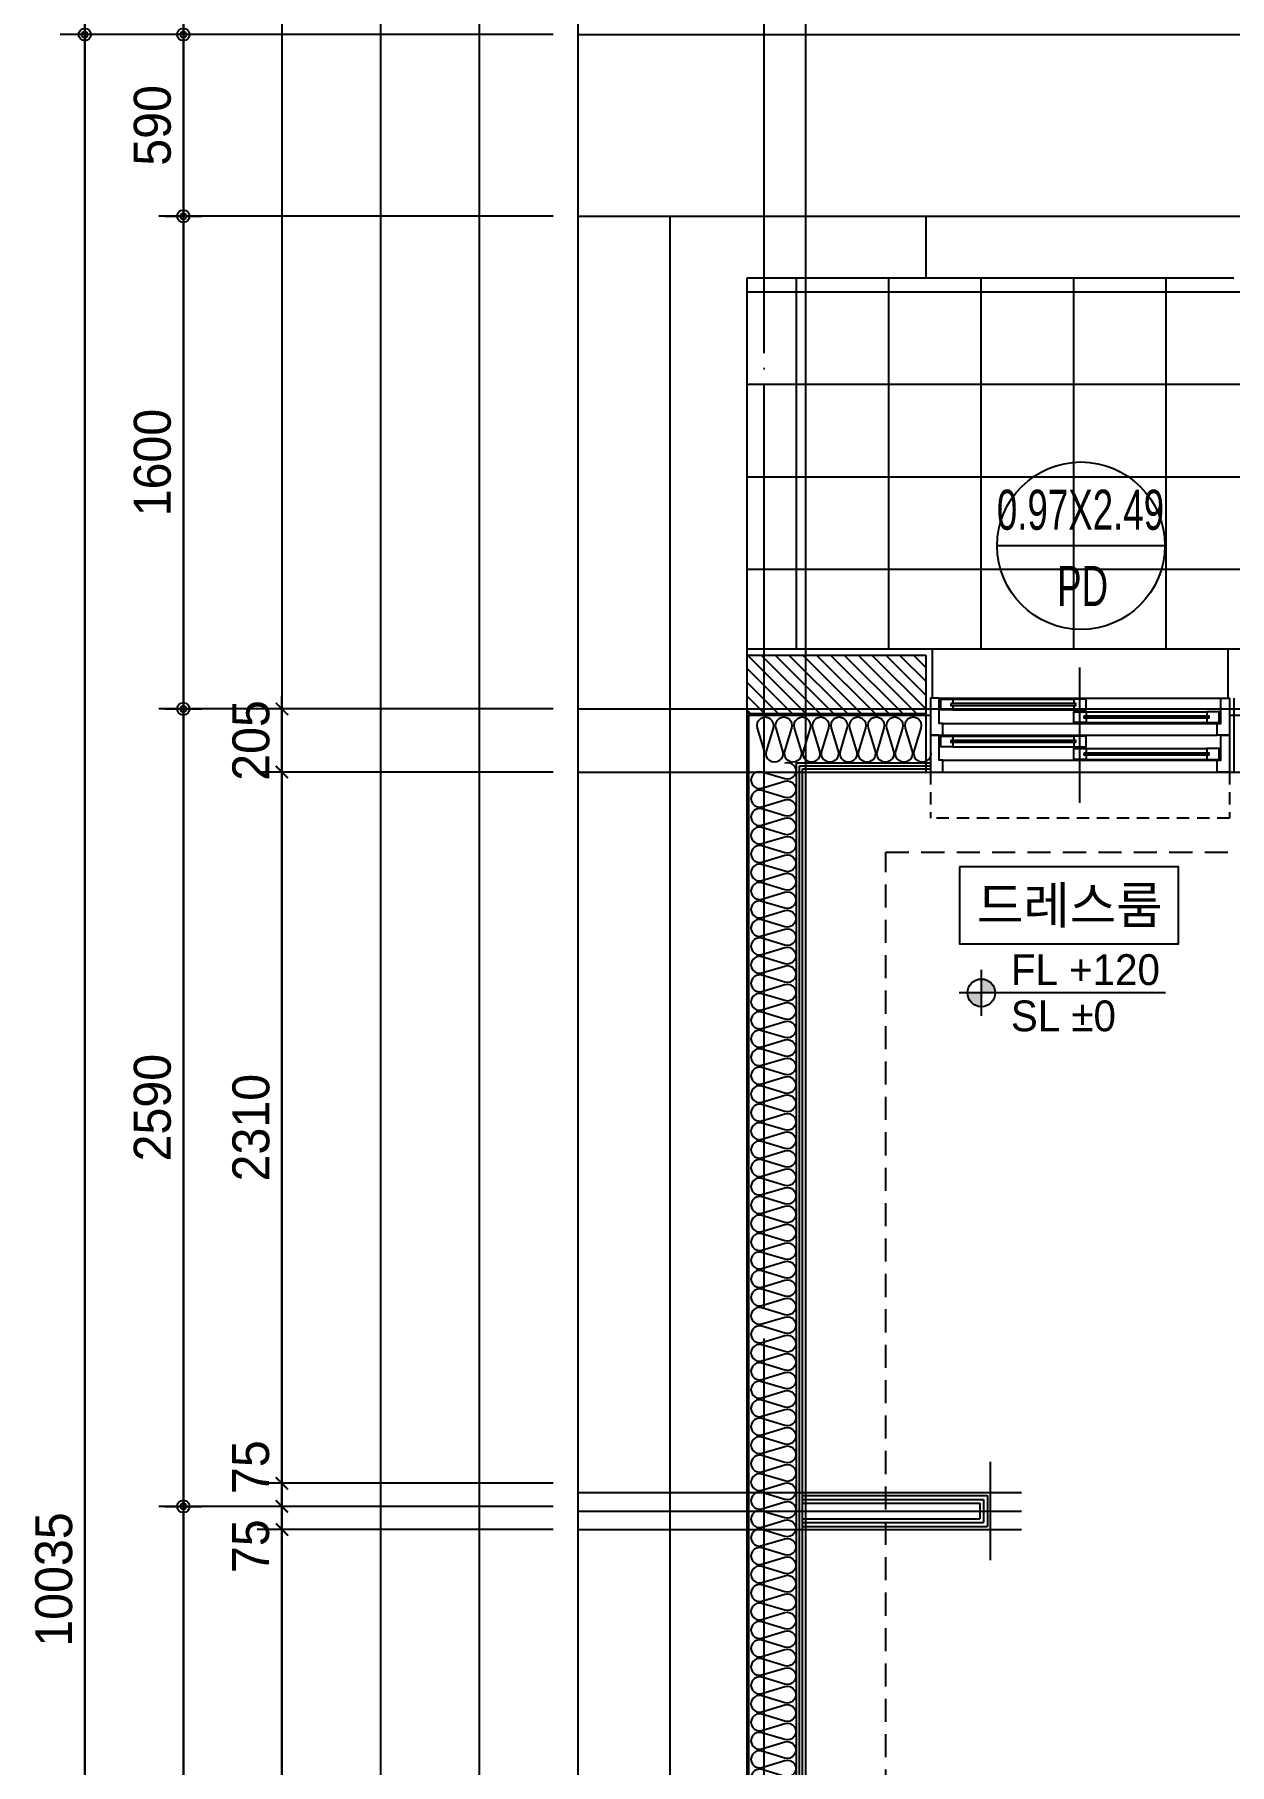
# Model space of a CAD drawing. Header units: millimetres. Extents: x -24416 to 92204, y -190080 to 23760.
# Drawn here: x 5327 to 9205, y 10219 to 15837 of the extents above; entities that cross this region are included whole.
import ezdxf
from ezdxf.enums import TextEntityAlignment as Align

# ---------------------------------------------------------------- set-up
doc = ezdxf.new("R2010")
doc.units = ezdxf.units.MM
doc.header["$LTSCALE"] = 50
for name, pattern in [('AUDIT_D_220706163347-0', [0]), ('CEN', [62, 60, -1, 0, -1]), ('H', [1.3, 0.8, -0.5]), ('HID', [2.3, 1.5, -0.8])]:
    doc.linetypes.add(name, pattern=pattern)
doc.layers.get('defpoints').update_dxf_attribs({"color": 139})
for name, color, linetype in [('A-레벨', 7, 'AUDIT_D_220706163347-0'), ('A-창호부호', 4, 'Continuous'), ('A_HAT', 8, 'Continuous'), ('AA-XXXX-DIMS', 7, 'Continuous'), ('CEN_CON', 1, 'CEN'), ('CEN_WALL', 12, 'CEN'), ('CONC', 2, 'Continuous'), ('dan1', 7, 'HID'), ('DIM', 7, 'AUDIT_D_220706163347-0'), ('ELE3_CON', 7, 'Continuous'), ('ELE4', 4, 'Continuous'), ('FIN', 6, 'Continuous'), ('INS', 8, 'Continuous'), ('WAL', 3, 'Continuous'), ('WAL_DRY', 7, 'Continuous'), ('WIN', 4, 'Continuous'), ('바닥타일', 8, 'Continuous'), ('실명', 3, 'AUDIT_D_220706163347-0'), ('실명박스', 7, 'AUDIT_D_220706163347-0'), ('커튼박스', 6, 'Continuous')]:
    doc.layers.add(name, color=color, linetype=linetype)
doc.layers.add('Defpoint', color=135, linetype='Continuous', plot=False)
doc.layers.add('MC', color=135, linetype='Continuous', plot=False)
doc.styles.add('HAUD01', font='Dotum.ttf')
doc.styles.add('맑은고딕', font='malgun.ttf', dxfattribs={"width": 0.9})
doc.dimstyles.new('DIM_40', dxfattribs={"dimscale": 40, "dimtxt": 3, "dimasz": 1, "dimexe": 2, "dimexo": 2, "dimgap": 1, "dimtad": 1, "dimdec": 0, "dimzin": 0, "dimdsep": 46, "dimtxsty": '맑은고딕', "dimblk1": 'DIMDOT', "dimblk2": 'DIMDOT', "dimsah": 1, "dimcen": 0.09, "dimdle": 2, "dimclrd": 7, "dimclre": 7, "dimclrt": 3, "dimadec": 0, "dimazin": 0, "dimtfac": 1, "dimtdec": 0, "dimtix": 1, "dimtmove": 2, "dimatfit": 3, "dimldrblk": 'DIMDOT', "dimfxl": 2, "dimtolj": 1, "dimtzin": 0, "dimarcsym": 0})
doc.dimstyles.new('MCDIM_40', dxfattribs={"dimscale": 40, "dimtxt": 3, "dimasz": 1, "dimexe": 2, "dimexo": 2, "dimgap": 1, "dimtad": 1, "dimdec": 0, "dimzin": 0, "dimdsep": 46, "dimtxsty": '맑은고딕', "dimblk1": 'ARCHTICK', "dimblk2": 'ARCHTICK', "dimsah": 1, "dimcen": 0.09, "dimdle": 2, "dimclrd": 7, "dimclre": 7, "dimclrt": 3, "dimadec": 0, "dimazin": 0, "dimtfac": 1, "dimtdec": 0, "dimtix": 1, "dimtmove": 2, "dimatfit": 3, "dimldrblk": 'ARCHTICK', "dimfxl": 1, "dimtolj": 1, "dimtzin": 0, "dimarcsym": 0})

# ---------------------------------------------------------------- blocks, each defined once
blk = doc.blocks.new('WIN_이중창_1000')
at = {"layer": 'Defpoint'}
for p, q in [((-15, 240), (-15, 0)), ((985, 240), (985, 0))]:
    blk.add_line(p, q, dxfattribs=at)
at = {"layer": 'WIN'}
blk.add_line((485, -100), (485, 340), dxfattribs=at)
at = {"layer": 'WIN', "color": 8}
for p, q in [((942, 240), (28, 240)), ((897, 237), (505, 237)), ((465, 196), (73, 196)), ((897, 202), (505, 202)), ((930, 158), (40, 158)), ((930, 120), (40, 120)), ((465, 161), (73, 161)), ((897, 117), (505, 117)), ((465, 76), (73, 76)), ((897, 82), (505, 82)), ((930, 38), (40, 38)), ((930, 0), (40, 0)), ((465, 41), (73, 41))]:
    blk.add_line(p, q, dxfattribs=at)
at = {"layer": 'WIN'}
for points in [[(40, 158), (28, 158), (28, 240), (0, 240), (0, 120), (40, 120), (40, 158)], [(505, 216.5), (505, 202), (465, 202), (465, 237), (505, 237), (505, 222.5)], [(897, 216.5), (897, 202), (937, 202), (937, 237), (897, 237), (897, 222.5)], [(930, 158), (942, 158), (942, 240), (970, 240), (970, 120), (930, 120), (930, 158)], [(73, 175.5), (73, 161), (33, 161), (33, 196), (73, 196), (73, 181.5)], [(472, 181.5), (472, 175.5), (66, 175.5), (66, 181.5), (472, 181.5)], [(465, 175.5), (465, 161), (505, 161), (505, 196), (465, 196), (465, 181.5)], [(904, 222.5), (904, 216.5), (498, 216.5), (498, 222.5), (904, 222.5)], [(40, 38), (28, 38), (28, 120), (0, 120), (0, 0), (40, 0), (40, 38)], [(505, 96.5), (505, 82), (465, 82), (465, 117), (505, 117), (505, 102.5)], [(897, 96.5), (897, 82), (937, 82), (937, 117), (897, 117), (897, 102.5)], [(930, 38), (942, 38), (942, 120), (970, 120), (970, 0), (930, 0), (930, 38)], [(73, 55.5), (73, 41), (33, 41), (33, 76), (73, 76), (73, 61.5)], [(472, 61.5), (472, 55.5), (66, 55.5), (66, 61.5), (472, 61.5)], [(465, 55.5), (465, 41), (505, 41), (505, 76), (465, 76), (465, 61.5)], [(904, 102.5), (904, 96.5), (498, 96.5), (498, 102.5), (904, 102.5)]]:
    blk.add_lwpolyline(points, dxfattribs=at)
blk = doc.blocks.new('insul1')
blk.add_lwpolyline([(0, 0.25, 1.344031), (0.35, 0.25), (0.2, 0.75, -1.344031), (0.55, 0.75), (0.4, 0.25)], format="xyb")
blk = doc.blocks.new('U-76A(기본)', base_point=(206307.1, 38575.4))
at = {"layer": 'A_HAT'}
h = blk.add_hatch(dxfattribs=at)
h.set_pattern_fill('ANSI31', color=256, scale=10, style=0)
h.paths.add_polyline_path([(220337.1, 46595.4), (219812.1, 46595.4), (219812.1, 46405.4), (220337.1, 46405.4)])
h.paths.add_polyline_path([(220392.1, 46595.4), (220337.1, 46595.4), (220337.1, 46405.4), (220392.1, 46405.4)])
at = {"layer": '바닥타일'}
h = blk.add_hatch(dxfattribs=at)
h.set_pattern_fill('_USER', color=256, scale=300, double=1, pattern_type=0)
h.set_pattern_definition([(0, (2e-09, -2e-12), (0, 300), []), (90, (2e-09, -2e-12), (-300, 2e-14), [])])
h.paths.add_polyline_path([(212252.1, 48410.4), (212252.1, 47055.4), (215982.1, 47055.4), (215982.1, 46605.4), (218272.1, 46605.4), (218272.1, 46615.4), (220392.1, 46615.4), (220392.1, 47820.4), (218162.1, 47820.4), (218162.1, 48410.4), (216422.1, 48410.4), (216422.1, 47525.4), (215752.1, 47525.4), (215752.1, 48410.4)])
at = {"layer": 'CEN_CON'}
for p, q in [((220337.1, 38275.4), (220337.1, 48910.4)), ((220942.1, 48610.4), (211102.1, 48610.4)), ((220942.1, 48020.4), (217602.8, 48020.4))]:
    blk.add_line(p, q, dxfattribs=at)
at = {"layer": 'CEN_WALL'}
for p, q in [((220942.1, 46420.4), (218172.1, 46420.4)), ((220942.1, 43815.4), (219502.1, 43815.4))]:
    blk.add_line(p, q, dxfattribs=at)
at = {"layer": 'CONC'}
for p, q in [((220642.1, 48020.4), (219812.1, 48020.4)), ((219812.1, 48020.4), (219812.1, 47820.4)), ((220642.1, 38575.4), (220642.1, 48020.4)), ((220392.1, 47820.4), (219812.1, 47820.4)), ((220392.1, 40265.4), (220392.1, 47820.4))]:
    blk.add_line(p, q, dxfattribs=at)
at = {"layer": 'dan1'}
blk.add_lwpolyline([(216592.1, 40715.4), (219942.1, 40715.4), (219942.1, 45955.4), (216592.1, 45955.4)], dxfattribs=at)
at = {"layer": 'ELE3_CON'}
for p, q in [((219812.1, 48020.4), (218812.1, 48020.4)), ((219812.1, 47820.4), (218812.1, 47820.4))]:
    blk.add_line(p, q, dxfattribs=at)
at = {"layer": 'ELE4'}
blk.add_line((219792.1, 46615.4), (218832.1, 46615.4), dxfattribs=at)
at = {"layer": 'FIN'}
for p, q in [((218832.1, 46615.4), (218272.1, 46615.4)), ((218832.1, 46615.4), (218832.1, 46455.4)), ((220392.1, 46615.4), (219792.1, 46615.4)), ((219792.1, 46615.4), (219792.1, 46455.4))]:
    blk.add_line(p, q, dxfattribs=at)
at = {"layer": 'INS'}
for p, q in [((218827.1, 46400.4), (215767.1, 46400.4)), ((220387.1, 46400.4), (219797.1, 46400.4)), ((220387.1, 40270.4), (220387.1, 46400.4)), ((220232.1, 46245.4), (219797.1, 46245.4)), ((220232.1, 40425.4), (220232.1, 46245.4))]:
    blk.add_line(p, q, dxfattribs=at)
at = {"layer": 'MC'}
for p, q in [((220202.1, 38275.4), (220202.1, 48910.4)), ((220942.1, 46215.4), (218172.1, 46215.4)), ((219602.1, 43655.4), (219602.1, 43975.4)), ((220942.1, 43875.4), (219502.1, 43875.4)), ((220942.1, 43755.4), (219502.1, 43755.4))]:
    blk.add_line(p, q, dxfattribs=at)
at = {"layer": 'WAL'}
for p, q in [((220392.1, 46595.4), (219812.1, 46595.4)), ((219812.1, 46595.4), (219812.1, 46405.4)), ((220392.1, 46405.4), (219812.1, 46405.4))]:
    blk.add_line(p, q, dxfattribs=at)
at = {"layer": 'WAL_DRY'}
for p, q in [((220222.1, 46235.4), (219797.1, 46235.4)), ((220212.1, 46225.4), (219797.1, 46225.4)), ((220212.1, 40445.4), (220212.1, 46225.4)), ((220222.1, 40435.4), (220222.1, 46235.4)), ((220212.1, 43865.4), (219612.1, 43865.4)), ((219612.1, 43865.4), (219612.1, 43765.4)), ((220212.1, 43852.9), (219624.6, 43852.9)), ((219624.6, 43852.9), (219624.6, 43777.9)), ((220212.1, 43840.4), (219637.1, 43840.4)), ((219637.1, 43840.4), (219637.1, 43790.4)), ((220212.1, 43765.4), (219612.1, 43765.4)), ((220212.1, 43777.9), (219624.6, 43777.9)), ((220212.1, 43790.4), (219637.1, 43790.4))]:
    blk.add_line(p, q, dxfattribs=at)
at = {"layer": '커튼박스', "linetype": 'H'}
for p, q in [((218827.1, 46215.4), (218827.1, 46065.4)), ((219797.1, 46215.4), (219797.1, 46065.4)), ((218827.1, 46065.4), (219797.1, 46065.4))]:
    blk.add_line(p, q, dxfattribs=at)
at = {"layer": 'INS', "xscale": 150, "yscale": 150, "zscale": 150, "row_count": 1, "column_count": 9, "row_spacing": 0, "column_spacing": 60}
blk.add_blockref('insul1', (219797.1, 46245.4), dxfattribs=at)
at = {"layer": 'INS', "xscale": 150.0000000000001, "yscale": 150.0000000000001, "zscale": 150.0000000000001, "rotation": 270, "row_count": 1, "column_count": 97, "row_spacing": 1.577721810442024e-30, "column_spacing": 60.00000000000004}
blk.add_blockref('insul1', (220232.1, 46245.4), dxfattribs=at)
at = {"layer": 'WIN'}
blk.add_blockref('WIN_이중창_1000', (218827.1, 46215.4), dxfattribs=at)
blk = doc.blocks.new('A$C4D377245')
at = {"layer": 'A-창호부호'}
blk.add_line((675.4, 345), (14.6, 345), dxfattribs=at)
blk.add_circle((345, 345), 330.4, dxfattribs=at)
blk = doc.blocks.new('A$Cb33ca4a3')
at = {"layer": 'A-레벨'}
h = blk.add_hatch(color=256, dxfattribs=at)
h.paths.add_polyline_path([(8399.8, -11080.1), (8399.8, -11035.1), (8354.8, -11035.1, 0.414214)])
h.paths.add_polyline_path([(8399.8, -10990.1), (8399.8, -11035.1), (8444.8, -11035.1, 0.414214)])
for p, q in [((8399.8, -10960.1), (8399.8, -11110.1)), ((8997.5, -11035.1), (8327.8, -11035.1))]:
    blk.add_line(p, q, dxfattribs=at)
blk.add_circle((8399.8, -11035.1), 45, dxfattribs=at)
at = {"layer": 'A-레벨', "color": 4, "style": 'HAUD01'}
for s, p in [('FL +120', (8495.9, -11009.6)), ('SL %%P0', (8495.9, -11159.8))]:
    blk.add_text(s, height=100, dxfattribs=at).set_placement(p)
blk = doc.blocks.new('DIMDOT')
at = {"layer": 'AA-XXXX-DIMS'}
for p, q in [((0, -1.5), (0, 1.5)), ((-1.5, 0), (1.5, 0))]:
    blk.add_line(p, q, dxfattribs=at)
for radius in [0.5, 0.25]:
    blk.add_circle((0, 0), radius, dxfattribs=at)
blk = doc.blocks.new('*D588')
at = {"layer": 'defpoints', "color": 0, "transparency": 16777216}
for p in [(5490, -7922.9), (7090, -7922.9), (7090, -17957.9)]:
    blk.add_point(p, dxfattribs=at)
at = {"layer": 'DIM', "color": 7, "lineweight": -2, "transparency": 16777216}
for p, q in [((7010, -7922.9), (5410, -7922.9)), ((5490, -17917.9), (5490, -7962.9)), ((7010, -17957.9), (5410, -17957.9))]:
    blk.add_line(p, q, dxfattribs=at)
at = {"layer": 'DIM', "color": 7, "lineweight": -2, "transparency": 16777216, "xscale": 40, "yscale": 40, "zscale": 40}
for p, rotation in [((5490, -7922.9), 90), ((5490, -17957.9), 270)]:
    blk.add_blockref('DIMDOT', p, dxfattribs=dict(at, rotation=rotation))
at = {"layer": 'DIM', "color": 3, "transparency": 16777216, "insert": (5390, -12940.4), "char_height": 120, "attachment_point": 5, "rotation": 90, "style": 'HAUD01'}
blk.add_mtext('\\A1;10035', dxfattribs=at)
blk = doc.blocks.new('*D590')
at = {"layer": 'defpoints', "color": 0, "transparency": 16777216}
for p in [(5810, -12702.9), (7090, -12702.9), (7090, -16277.9)]:
    blk.add_point(p, dxfattribs=at)
at = {"layer": 'DIM', "color": 7, "lineweight": -2, "transparency": 16777216}
for p, q in [((7010, -12702.9), (5730, -12702.9)), ((5810, -16237.9), (5810, -12742.9)), ((7010, -16277.9), (5730, -16277.9))]:
    blk.add_line(p, q, dxfattribs=at)
at = {"layer": 'DIM', "color": 7, "lineweight": -2, "transparency": 16777216, "xscale": 40, "yscale": 40, "zscale": 40}
for p, rotation in [((5810, -12702.9), 90), ((5810, -16277.9), 270)]:
    blk.add_blockref('DIMDOT', p, dxfattribs=dict(at, rotation=rotation))
at = {"layer": 'DIM', "color": 3, "transparency": 16777216, "insert": (5710, -14490.4), "char_height": 120, "attachment_point": 5, "rotation": 90, "style": 'HAUD01'}
blk.add_mtext('\\A1;3575', dxfattribs=at)
blk = doc.blocks.new('*D591')
at = {"layer": 'defpoints', "color": 0, "transparency": 16777216}
for p in [(5810, -10112.9), (7090, -10112.9), (7090, -12702.9)]:
    blk.add_point(p, dxfattribs=at)
at = {"layer": 'DIM', "color": 7, "lineweight": -2, "transparency": 16777216}
for p, q in [((7010, -10112.9), (5730, -10112.9)), ((5810, -12662.9), (5810, -10152.9)), ((7010, -12702.9), (5730, -12702.9))]:
    blk.add_line(p, q, dxfattribs=at)
at = {"layer": 'DIM', "color": 7, "lineweight": -2, "transparency": 16777216, "xscale": 40, "yscale": 40, "zscale": 40}
for p, rotation in [((5810, -10112.9), 90), ((5810, -12702.9), 270)]:
    blk.add_blockref('DIMDOT', p, dxfattribs=dict(at, rotation=rotation))
at = {"layer": 'DIM', "color": 3, "transparency": 16777216, "insert": (5710, -11407.9), "char_height": 120, "attachment_point": 5, "rotation": 90, "style": 'HAUD01'}
blk.add_mtext('\\A1;2590', dxfattribs=at)
blk = doc.blocks.new('*D592')
at = {"layer": 'defpoints', "color": 0, "transparency": 16777216}
for p in [(5810, -8512.9), (7090, -8512.9), (7090, -10112.9)]:
    blk.add_point(p, dxfattribs=at)
at = {"layer": 'DIM', "color": 7, "lineweight": -2, "transparency": 16777216}
for p, q in [((7010, -8512.9), (5730, -8512.9)), ((5810, -10072.9), (5810, -8552.9)), ((7010, -10112.9), (5730, -10112.9))]:
    blk.add_line(p, q, dxfattribs=at)
at = {"layer": 'DIM', "color": 7, "lineweight": -2, "transparency": 16777216, "xscale": 40, "yscale": 40, "zscale": 40}
for p, rotation in [((5810, -8512.9), 90), ((5810, -10112.9), 270)]:
    blk.add_blockref('DIMDOT', p, dxfattribs=dict(at, rotation=rotation))
at = {"layer": 'DIM', "color": 3, "transparency": 16777216, "insert": (5710, -9312.9), "char_height": 120, "attachment_point": 5, "rotation": 90, "style": 'HAUD01'}
blk.add_mtext('\\A1;1600', dxfattribs=at)
blk = doc.blocks.new('*D593')
at = {"layer": 'defpoints', "color": 0, "transparency": 16777216}
for p in [(5810, -7922.9), (7090, -7922.9), (7090, -8512.9)]:
    blk.add_point(p, dxfattribs=at)
at = {"layer": 'DIM', "color": 7, "lineweight": -2, "transparency": 16777216}
for p, q in [((7010, -7922.9), (5730, -7922.9)), ((5810, -8472.9), (5810, -7962.9)), ((7010, -8512.9), (5730, -8512.9))]:
    blk.add_line(p, q, dxfattribs=at)
at = {"layer": 'DIM', "color": 7, "lineweight": -2, "transparency": 16777216, "xscale": 40, "yscale": 40, "zscale": 40}
for p, rotation in [((5810, -7922.9), 90), ((5810, -8512.9), 270)]:
    blk.add_blockref('DIMDOT', p, dxfattribs=dict(at, rotation=rotation))
at = {"layer": 'DIM', "color": 3, "transparency": 16777216, "insert": (5710, -8217.9), "char_height": 120, "attachment_point": 5, "rotation": 90, "style": 'HAUD01'}
blk.add_mtext('\\A1;590', dxfattribs=at)
blk = doc.blocks.new('_ArchTick')
at = {"color": 0, "linetype": 'ByBlock', "const_width": 0.15}
blk.add_lwpolyline([(-0.5, -0.5), (0.5, 0.5)], dxfattribs=at)
blk = doc.blocks.new('*D595')
at = {"layer": 'defpoints', "color": 0, "transparency": 16777216}
for p in [(6130, -12777.9), (7090, -12777.9), (7090, -16077.9)]:
    blk.add_point(p, dxfattribs=at)
at = {"layer": 'DIM', "color": 7, "lineweight": -2, "transparency": 16777216}
for p, q in [((6130, -16157.9), (6130, -12697.9)), ((7010, -12777.9), (6050, -12777.9)), ((7010, -16077.9), (6050, -16077.9))]:
    blk.add_line(p, q, dxfattribs=at)
at = {"layer": 'DIM', "color": 7, "lineweight": -2, "transparency": 16777216, "xscale": 40, "yscale": 40, "zscale": 40}
for p, rotation in [((6130, -12777.9), 90), ((6130, -16077.9), 270)]:
    blk.add_blockref('_ArchTick', p, dxfattribs=dict(at, rotation=rotation))
at = {"layer": 'DIM', "color": 3, "transparency": 16777216, "insert": (6030, -14427.9), "char_height": 120, "attachment_point": 5, "rotation": 90, "style": 'HAUD01'}
blk.add_mtext('\\A1;3300', dxfattribs=at)
blk = doc.blocks.new('*D596')
at = {"layer": 'defpoints', "color": 0, "transparency": 16777216}
for p in [(6130, -12702.9), (7090, -12702.9), (7090, -12777.9)]:
    blk.add_point(p, dxfattribs=at)
at = {"layer": 'DIM', "color": 7, "lineweight": -2, "transparency": 16777216}
for p, q in [((6130, -12702.9), (6130, -12662.9)), ((7010, -12702.9), (6050, -12702.9)), ((6130, -12777.9), (6130, -12702.9)), ((7010, -12777.9), (6050, -12777.9)), ((6130, -12777.9), (6130, -12817.9))]:
    blk.add_line(p, q, dxfattribs=at)
at = {"layer": 'DIM', "color": 7, "lineweight": -2, "transparency": 16777216, "xscale": 40, "yscale": 40, "zscale": 40}
for p, rotation in [((6130, -12702.9), 270), ((6130, -12777.9), 90)]:
    blk.add_blockref('_ArchTick', p, dxfattribs=dict(at, rotation=rotation))
at = {"layer": 'DIM', "color": 3, "transparency": 16777216, "insert": (6029, -12832.2), "char_height": 120, "attachment_point": 5, "rotation": 90, "style": 'HAUD01'}
blk.add_mtext('\\A1;75', dxfattribs=at)
blk = doc.blocks.new('*D597')
at = {"layer": 'defpoints', "color": 0, "transparency": 16777216}
for p in [(6130, -12627.9), (7090, -12627.9), (7090, -12702.9)]:
    blk.add_point(p, dxfattribs=at)
at = {"layer": 'DIM', "color": 7, "lineweight": -2, "transparency": 16777216}
for p, q in [((7010, -12627.9), (6050, -12627.9)), ((6130, -12627.9), (6130, -12587.9)), ((6130, -12702.9), (6130, -12627.9)), ((7010, -12702.9), (6050, -12702.9)), ((6130, -12702.9), (6130, -12742.9))]:
    blk.add_line(p, q, dxfattribs=at)
at = {"layer": 'DIM', "color": 7, "lineweight": -2, "transparency": 16777216, "xscale": 40, "yscale": 40, "zscale": 40}
for p, rotation in [((6130, -12627.9), 270), ((6130, -12702.9), 90)]:
    blk.add_blockref('_ArchTick', p, dxfattribs=dict(at, rotation=rotation))
at = {"layer": 'DIM', "color": 3, "transparency": 16777216, "insert": (6029, -12575.4), "char_height": 120, "attachment_point": 5, "rotation": 90, "style": 'HAUD01'}
blk.add_mtext('\\A1;75', dxfattribs=at)
blk = doc.blocks.new('*D598')
at = {"layer": 'defpoints', "color": 0, "transparency": 16777216}
for p in [(6130, -10317.9), (7090, -10317.9), (7090, -12627.9)]:
    blk.add_point(p, dxfattribs=at)
at = {"layer": 'DIM', "color": 7, "lineweight": -2, "transparency": 16777216}
for p, q in [((6130, -12707.9), (6130, -10237.9)), ((7010, -10317.9), (6050, -10317.9)), ((7010, -12627.9), (6050, -12627.9))]:
    blk.add_line(p, q, dxfattribs=at)
at = {"layer": 'DIM', "color": 7, "lineweight": -2, "transparency": 16777216, "xscale": 40, "yscale": 40, "zscale": 40}
for p, rotation in [((6130, -10317.9), 90), ((6130, -12627.9), 270)]:
    blk.add_blockref('_ArchTick', p, dxfattribs=dict(at, rotation=rotation))
at = {"layer": 'DIM', "color": 3, "transparency": 16777216, "insert": (6030, -11472.9), "char_height": 120, "attachment_point": 5, "rotation": 90, "style": 'HAUD01'}
blk.add_mtext('\\A1;2310', dxfattribs=at)
blk = doc.blocks.new('*D599')
at = {"layer": 'defpoints', "color": 0, "transparency": 16777216}
for p in [(6130, -10112.9), (7090, -10112.9), (7090, -10317.9)]:
    blk.add_point(p, dxfattribs=at)
at = {"layer": 'DIM', "color": 7, "lineweight": -2, "transparency": 16777216}
for p, q in [((6130, -10112.9), (6130, -10072.9)), ((7010, -10112.9), (6050, -10112.9)), ((6130, -10317.9), (6130, -10112.9)), ((7010, -10317.9), (6050, -10317.9)), ((6130, -10317.9), (6130, -10357.9))]:
    blk.add_line(p, q, dxfattribs=at)
at = {"layer": 'DIM', "color": 7, "lineweight": -2, "transparency": 16777216, "xscale": 40, "yscale": 40, "zscale": 40}
for p, rotation in [((6130, -10112.9), 270), ((6130, -10317.9), 90)]:
    blk.add_blockref('_ArchTick', p, dxfattribs=dict(at, rotation=rotation))
at = {"layer": 'DIM', "color": 3, "transparency": 16777216, "insert": (6030, -10215.4), "char_height": 120, "attachment_point": 5, "rotation": 90, "style": 'HAUD01'}
blk.add_mtext('\\A1;205', dxfattribs=at)
blk = doc.blocks.new('DIM-1108')
at = {"layer": 'DIM'}
for base, p1, p2, dimstyle, override, picture, middle in [((5490, -7922.9), (7090, -17957.9), (7090, -7922.9), 'DIM_40', {"dimscale": 40, "dimtxsty": 'HAUD01'}, '*D588', (5390, -12940.4)), ((5810, -7922.9), (7090, -8512.9), (7090, -7922.9), 'DIM_40', {"dimscale": 40, "dimtxsty": 'HAUD01'}, '*D593', (5710, -8217.9)), ((5810, -8512.9), (7090, -10112.9), (7090, -8512.9), 'DIM_40', {"dimscale": 40, "dimtxsty": 'HAUD01'}, '*D592', (5710, -9312.9)), ((5810, -10112.9), (7090, -12702.9), (7090, -10112.9), 'DIM_40', {"dimscale": 40, "dimtxsty": 'HAUD01'}, '*D591', (5710, -11407.9)), ((6130, -10112.9), (7090, -10317.9), (7090, -10112.9), 'MCDIM_40', {"dimtxsty": 'HAUD01'}, '*D599', (6030, -10215.4)), ((6130, -10317.9), (7090, -12627.9), (7090, -10317.9), 'MCDIM_40', {"dimtxsty": 'HAUD01'}, '*D598', (6030, -11472.9)), ((5810, -12702.9), (7090, -16277.9), (7090, -12702.9), 'DIM_40', {"dimscale": 40, "dimtxsty": 'HAUD01'}, '*D590', (5710, -14490.4)), ((6130, -12777.9), (7090, -16077.9), (7090, -12777.9), 'MCDIM_40', {"dimtxsty": 'HAUD01'}, '*D595', (6030, -14427.9))]:
    dim = blk.add_linear_dim(base=base, p1=p1, p2=p2, angle=90, dimstyle=dimstyle, override=override, dxfattribs=at)
    dim.commit()
    dim.dimension.update_dxf_attribs({"geometry": picture, "text_midpoint": middle})
for base, p1, p2, picture, middle in [((6130, -12627.9), (7090, -12702.9), (7090, -12627.9), '*D597', (6029, -12575.4)), ((6130, -12702.9), (7090, -12777.9), (7090, -12702.9), '*D596', (6029, -12832.2))]:
    dim = blk.add_linear_dim(base=base, p1=p1, p2=p2, angle=90, dimstyle='MCDIM_40', override={"dimtxsty": 'HAUD01'}, dxfattribs=at)
    dim.commit()
    dim.dimension.update_dxf_attribs({"geometry": picture, "text_midpoint": middle, "dimtype": 128})

msp = doc.modelspace()

# ---------------------------------------------------------------- linework, layer by layer
at = {"layer": 'defpoints'}
for points in [[(24657.2, 20477.1), (5490, 20477.1), (5490, 3902.1), (24657.2, 3902.1)], [(24337.2, 20157.1), (5810, 20157.1), (5810, 4222.1), (24337.2, 4222.1)], [(24017.2, 19837.1), (6130, 19837.1), (6130, 4542.1), (24017.2, 4542.1)], [(23697.2, 19517.1), (6450, 19517.1), (6450, 4862.1), (23697.2, 4862.1)], [(23377.2, 19197.1), (6770, 19197.1), (6770, 5182.1), (23377.2, 5182.1)], [(23057.2, 18877.1), (7090, 18877.1), (7090, 5502.1), (23057.2, 5502.1)]]:
    msp.add_lwpolyline(points, close=True, dxfattribs=at)
at = {"layer": '실명박스'}
msp.add_lwpolyline([(8328.6, 13134.4), (8328.6, 12884.4), (9039.8, 12884.4), (9039.8, 13134.4)], close=True, dxfattribs=at)

# ---------------------------------------------------------------- block references
msp.add_blockref('DIM-1108', (0, 23760))
at = {"xscale": -1}
msp.add_blockref('U-76A(기본)', (21725, 5802.1), dxfattribs=at)
at = {"layer": 'A-창호부호'}
msp.add_blockref('A$Cb33ca4a3', (0, 23760), dxfattribs=at)
at = {"layer": 'A-창호부호', "xscale": 0.8231884058332071, "yscale": 0.8231884058332071, "zscale": 0.8231884058332071}
msp.add_blockref('A$C4D377245', (8439.4, 13893.1), dxfattribs=at)

# ---------------------------------------------------------------- texts
at = {"layer": 'A-창호부호', "color": 6, "style": 'HAUD01', "width": 0.7}
for s, p in [('0.97X2.49', (8721.8, 14293.9)), ('PD', (8728.6, 14046.2))]:
    msp.add_text(s, height=130, dxfattribs=at).set_placement(p, align=Align.MIDDLE)
at = {"layer": '실명', "style": 'HAUD01'}
msp.add_text('드레스룸', height=120, dxfattribs=at).set_placement((8687, 13011.2), align=Align.MIDDLE)

doc.saveas('drawing.dxf')
